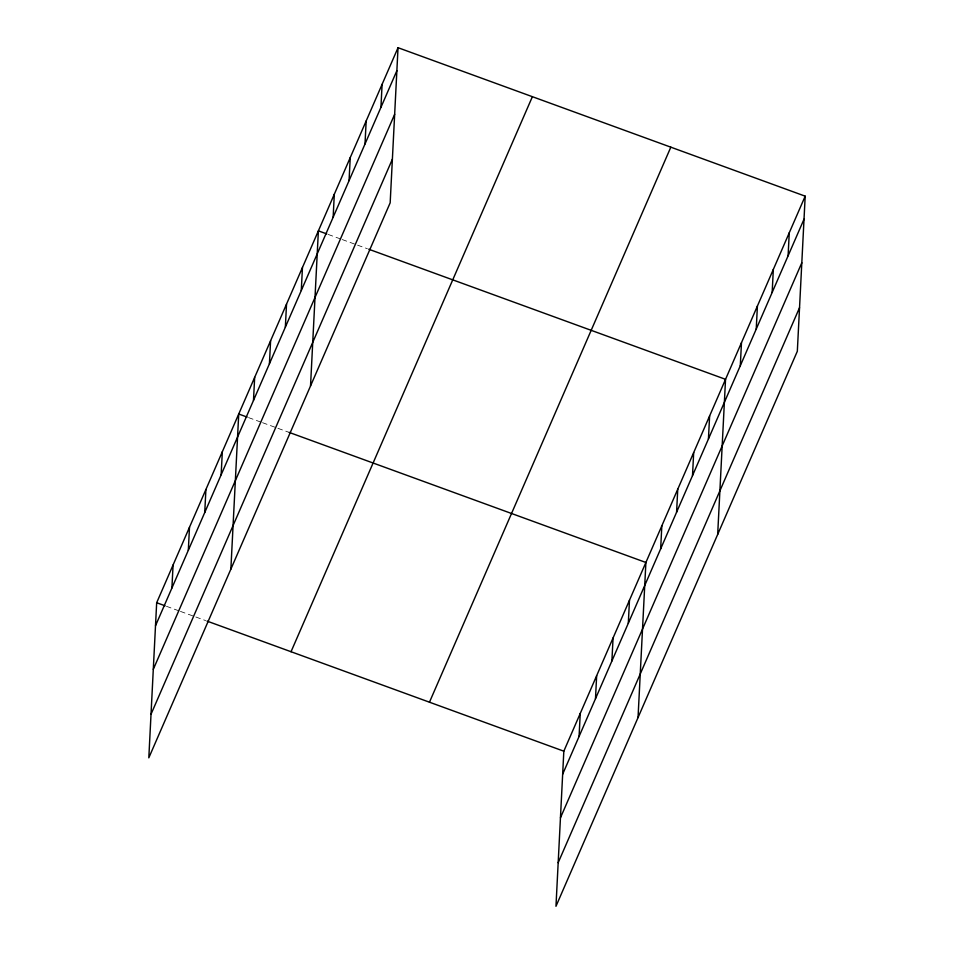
<?xml version="1.0" encoding="UTF-8"?>
<svg xmlns="http://www.w3.org/2000/svg" width="954" height="954" viewBox="0 0 954 954"><rect width="100%" height="100%" fill="white"/><g stroke="black" fill="none" stroke-linecap="round" stroke-linejoin="round"><path stroke-width="0.72" stroke-dasharray="4.77 3.58" d="M328.176 234.434L340.769 239.025M342.176 239.537L356.176 244.641M357.571 245.154L367.362 248.72M248.529 417.59L261.122 422.181M262.529 422.694L276.517 427.797M277.924 428.31L289.122 432.389M166.461 606.303L179.066 610.894M180.461 611.407L194.461 616.511M195.856 617.011L205.659 620.589"/><path stroke-width="1.43" d="M398.033 47.7L156.671 602.725L148.812 757.834L390.174 202.808L398.033 47.7L805.188 196.166L797.329 351.275L555.967 906.3L563.826 751.192L805.188 196.166M171.911 588.01L173.079 564.983M188.332 550.267L189.488 527.24M204.74 512.525L205.909 489.497M221.149 474.782L222.318 451.755M230.868 569.133L238.727 414.012L247.134 417.077M253.49 400.418L254.658 377.39M269.422 363.784L270.59 340.757M285.353 327.15L286.522 304.123M301.285 290.517L302.454 267.49M310.527 385.965L318.386 230.856L326.781 233.921M333.149 217.25L334.305 194.222M349.069 180.628L350.237 157.601M365 143.994L366.169 120.967M380.932 107.361L382.101 84.334M579.078 736.476L580.235 713.449M595.487 698.733L596.655 675.706M611.896 660.991L613.064 637.964M628.316 623.248L629.473 600.221M638.035 717.587L645.894 562.478L289.122 432.389M660.657 548.872L661.826 525.845M676.589 512.25L677.745 489.223M692.509 475.617L693.677 452.59M708.44 438.983L709.609 415.956M717.682 534.431L725.541 379.322L368.769 249.232M740.304 365.716L741.473 342.689M756.236 329.082L757.404 306.055M772.168 292.449L773.324 269.422M788.099 255.827L789.256 232.8M155.502 625.752L396.864 70.727M153.296 669.338L394.658 114.313M151.018 714.248L392.38 159.223M291.03 651.725L532.392 96.688M429.467 702.204L670.829 147.166M562.657 774.219L804.019 219.193M560.451 817.805L801.813 262.779M558.173 862.714L799.535 307.689M156.671 602.725L165.066 605.79M207.054 621.102L563.826 751.192"/></g></svg>
